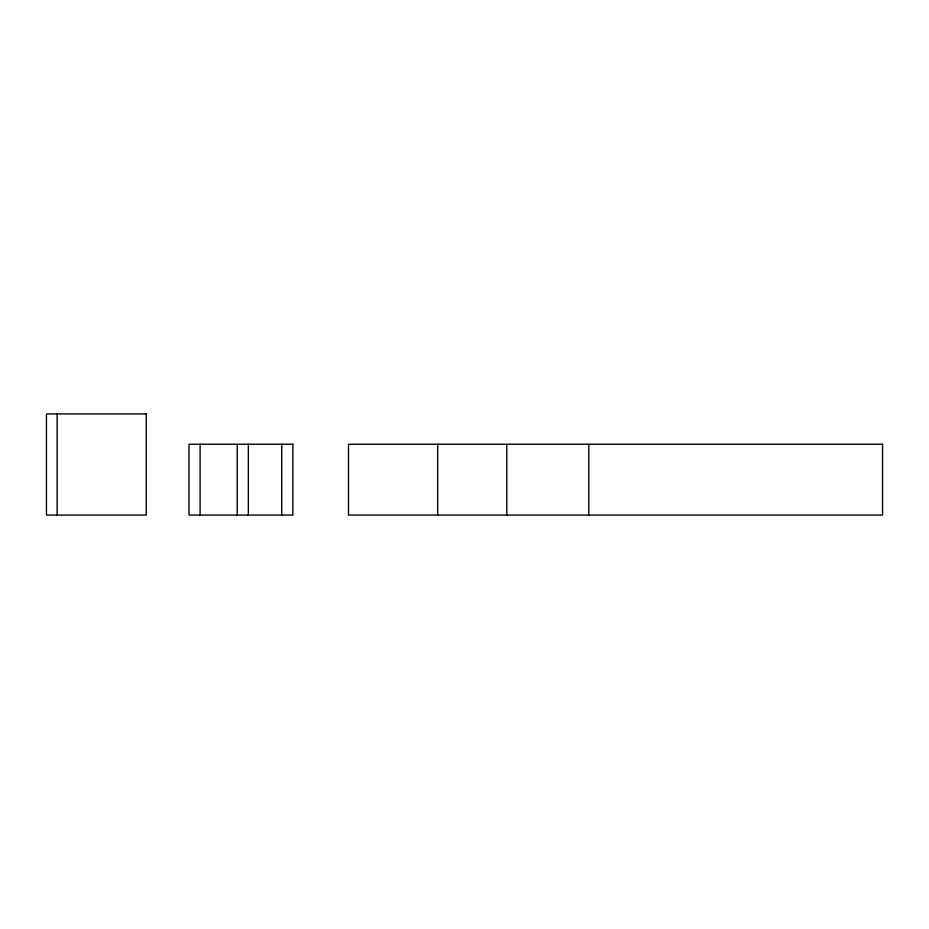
<?xml version="1.0" encoding="UTF-8"?>
<svg xmlns="http://www.w3.org/2000/svg" width="929" height="929" viewBox="0 0 929 929"><rect width="100%" height="100%" fill="white"/><g stroke="black" fill="none" stroke-linecap="round" stroke-linejoin="round"><path stroke-width="1.39" d="M588.823 444.236L588.823 515.072M506.804 444.236L506.804 515.072M437.675 444.236L437.675 515.072M281.731 444.236L281.731 515.072M248.345 444.236L248.345 515.072M237.22 444.236L237.22 515.072M200.118 444.236L200.118 515.072M57.145 413.928L57.145 515.072M146.271 413.928L46.45 413.928L46.45 515.072L146.271 515.072L146.271 413.928M292.867 444.236L188.982 444.236L188.982 515.072L292.867 515.072L292.867 444.236M882.55 444.236L348.503 444.236L348.503 515.072L882.55 515.072L882.55 444.236"/></g></svg>
